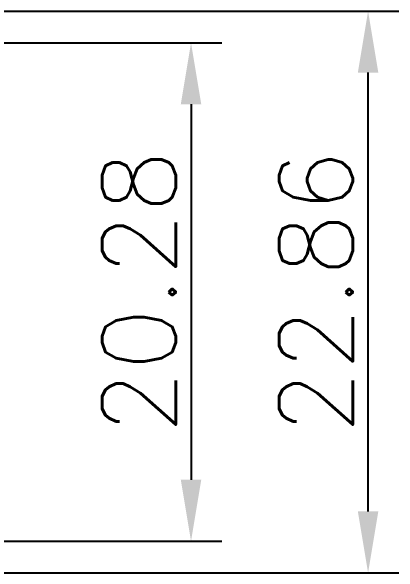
# Model space of a CAD drawing. Header units: millimetres. Extents: x 2926 to 3382, y -265 to 32.
# Drawn here: x 3070.62 to 3086.4, y -102.09 to -79.23 of the extents above; entities that cross this region are included whole.
import ezdxf

# ---------------------------------------------------------------- set-up
doc = ezdxf.new("R2010")
doc.units = ezdxf.units.MM
doc.layers.get('Defpoints').update_dxf_attribs({"lineweight": 15})
doc.layers.add('标注', color=3, linetype='Continuous', lineweight=15)
doc.styles.get("Standard").update_dxf_attribs({"font": 'txt.shx', "bigfont": 'gbcbig.shx'})
doc.dimstyles.new('ISO-25', dxfattribs={"dimtxt": 3, "dimasz": 2.5, "dimexe": 1.25, "dimexo": 0.625, "dimtad": 1, "dimtoh": 1, "dimdsep": 46, "dimtxsty": 'Standard', "dimcen": 2.5, "dimadec": 0, "dimazin": 0, "dimtfac": 1, "dimtmove": 0, "dimatfit": 3, "dimfxl": 0, "dimarcsym": 0})

# ---------------------------------------------------------------- blocks, each defined once
blk = doc.blocks.new('*D131')
at = {"layer": 'Defpoints', "color": 0, "transparency": 16777216}
for p in [(3060.151, -79.235), (3085.155, -79.235), (3060.151, -102.095)]:
    blk.add_point(p, dxfattribs=at)
at = {"layer": '标注', "color": 0, "lineweight": -2, "transparency": 16777216}
for p, q in [((3060.776, -79.235), (3086.405, -79.235)), ((3085.155, -99.595), (3085.155, -81.735)), ((3060.776, -102.095), (3086.405, -102.095))]:
    blk.add_line(p, q, dxfattribs=at)
at = {"layer": '标注', "color": 0, "transparency": 16777216}
for points in [[(3084.738, -81.735), (3085.572, -81.735), (3085.155, -79.235)], [(3084.738, -99.595), (3085.572, -99.595), (3085.155, -102.095)]]:
    blk.add_solid(points, dxfattribs=at)
at = {"layer": '标注', "color": 0, "transparency": 16777216, "insert": (3083.03, -90.665), "char_height": 3, "attachment_point": 5, "rotation": 90}
blk.add_mtext('22.86', dxfattribs=at)
blk = doc.blocks.new('*D135')
at = {"layer": 'Defpoints', "color": 0, "transparency": 16777216}
for p in [(3059.111, -80.525), (3059.111, -100.805), (3077.946, -100.805)]:
    blk.add_point(p, dxfattribs=at)
at = {"layer": '标注', "color": 0, "lineweight": -2, "transparency": 16777216}
for p, q in [((3059.736, -80.525), (3079.196, -80.525)), ((3077.946, -83.025), (3077.946, -98.305)), ((3059.736, -100.805), (3079.196, -100.805))]:
    blk.add_line(p, q, dxfattribs=at)
at = {"layer": '标注', "color": 0, "transparency": 16777216}
for points in [[(3077.529, -83.025), (3078.363, -83.025), (3077.946, -80.525)], [(3077.529, -98.305), (3078.363, -98.305), (3077.946, -100.805)]]:
    blk.add_solid(points, dxfattribs=at)
at = {"layer": '标注', "color": 0, "transparency": 16777216, "insert": (3075.821, -90.665), "char_height": 3, "attachment_point": 5, "rotation": 90}
blk.add_mtext('20.28', dxfattribs=at)

msp = doc.modelspace()

# ---------------------------------------------------------------- dimensions: what is measured, and where the dimension line sits
at = {"layer": '标注'}
dim = msp.add_linear_dim(base=(3085.155, -79.235), p1=(3060.151, -102.095), p2=(3060.151, -79.235), angle=90, dimstyle='ISO-25', dxfattribs=at)
dim.commit()
dim.dimension.update_dxf_attribs({"geometry": '*D131', "text_midpoint": (3085.155, -90.665), "dimtype": 160})
dim = msp.add_linear_dim(base=(3077.946, -100.805), p1=(3059.111, -80.525), p2=(3059.111, -100.805), angle=90, dimstyle='ISO-25', dxfattribs=at)
dim.commit()
dim.dimension.update_dxf_attribs({"geometry": '*D135', "text_midpoint": (3075.821, -90.665)})

doc.saveas('drawing.dxf')
